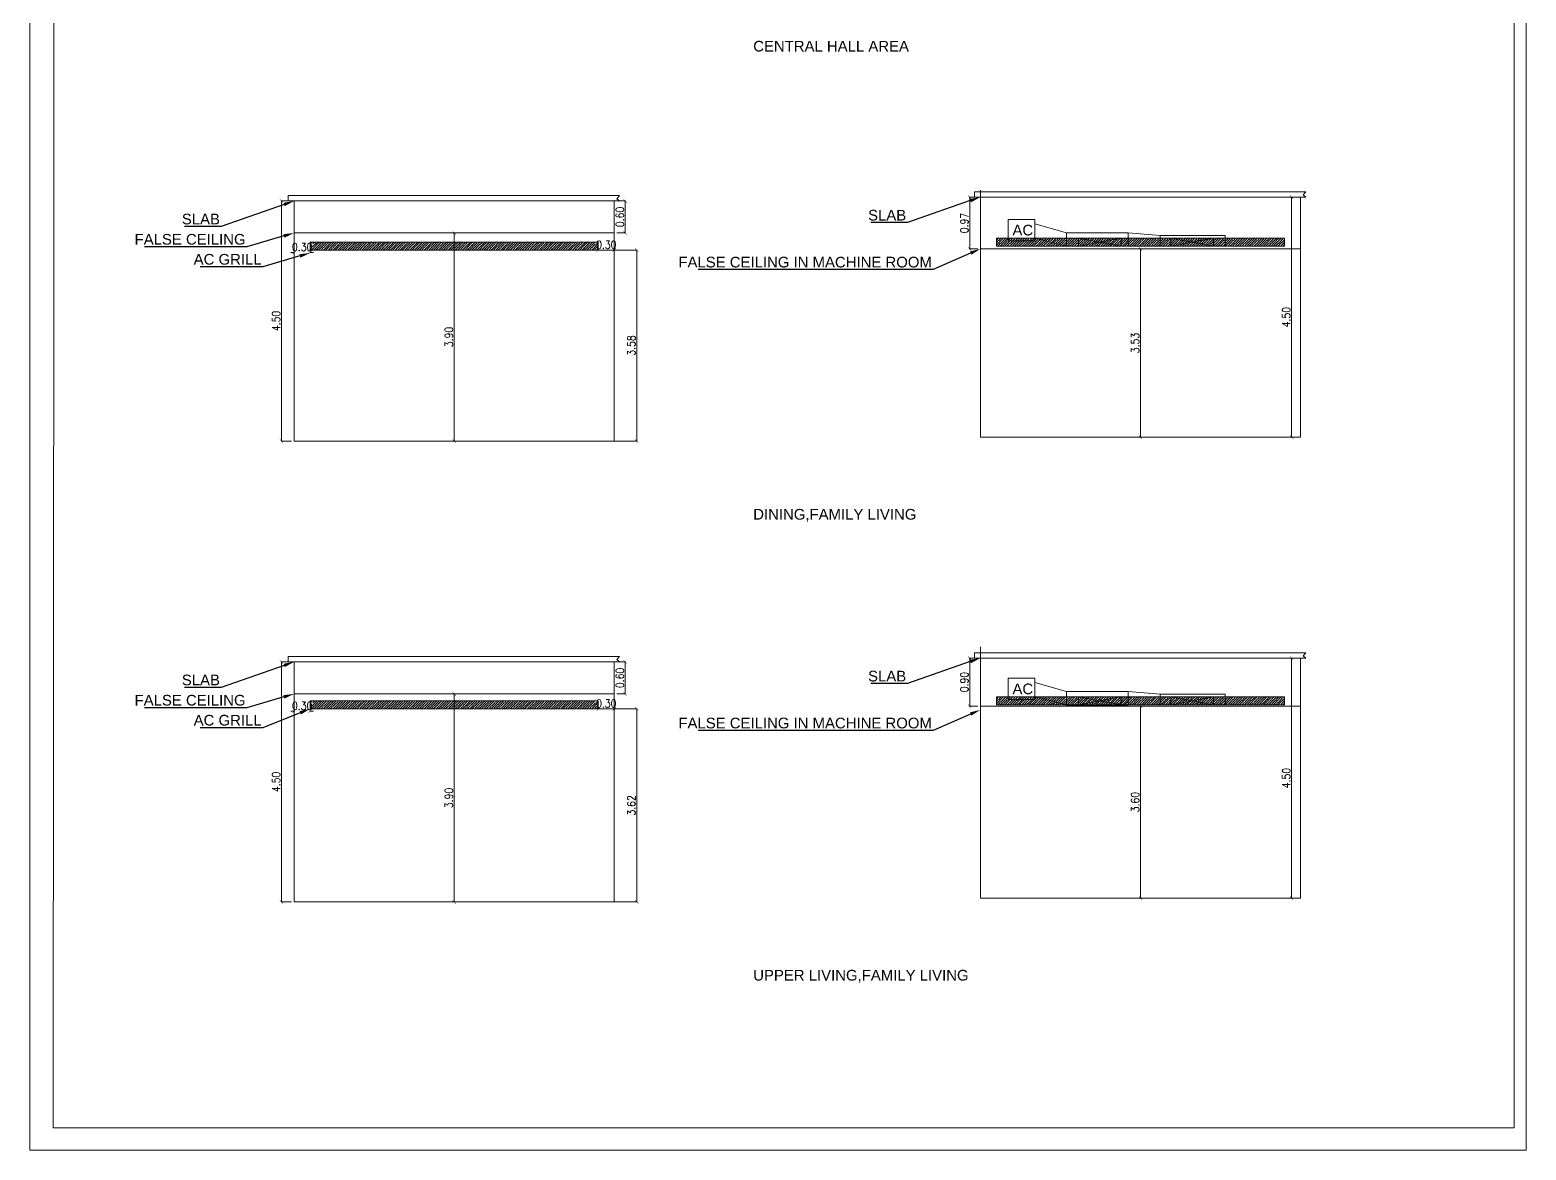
# Model space of a CAD drawing. Header units: centimetres. Extents: x -223085 to -5411, y 68813 to 74618.
# Drawn here: x -213907 to -211102, y 69040 to 71140 of the extents above; entities that cross this region are included whole.
import ezdxf
from ezdxf import colors
from ezdxf.entities.mleader import LeaderData, LeaderLine
from ezdxf.math import Vec2, Vec3

# ---------------------------------------------------------------- set-up
doc = ezdxf.new("R2010")
doc.units = ezdxf.units.CM
doc.header["$PDMODE"] = 34
doc.layers.add('A TEXT FRAME', color=253, linetype='Continuous')
doc.layers.add('TXT BM NME', color=102, linetype='Continuous', lineweight=13)
doc.styles.add('0672-x-Core Bldg A&B-Lvl-Typ$0$ROMANS', font='romans.shx', dxfattribs={"width": 0.85})
doc.styles.get("Standard").update_dxf_attribs({"font": 'arial.ttf'})
doc.dimstyles.new('A-AHAMED', dxfattribs={"dimscale": 50, "dimtxt": 0.3, "dimasz": 0.12, "dimexe": 0.015, "dimexo": 0.1, "dimgap": 0.05, "dimtad": 3, "dimlfac": 0.01, "dimrnd": 0.005, "dimzin": 1, "dimdsep": 46, "dimtxsty": '0672-x-Core Bldg A&B-Lvl-Typ$0$ROMANS', "dimblk": 'ARCHTICK', "dimcen": 0.5, "dimclrd": 8, "dimclre": 8, "dimclrt": 3, "dimadec": 0, "dimazin": 0, "dimtfac": 0.72, "dimtix": 1, "dimtofl": 0, "dimtmove": 1, "dimatfit": 3, "dimldrblk": 'DOTBLANK', "dimfxl": 1, "dimfxlon": 1, "dimtolj": 1, "dimtzin": 15, "dimlwd": 5, "dimlwe": 5, "dimarcsym": 0})

# ---------------------------------------------------------------- blocks, each defined once
blk = doc.blocks.new('_ArchTick')
at = {"color": 0, "linetype": 'ByBlock', "const_width": 0.15}
blk.add_lwpolyline([(-0.5, -0.5), (0.5, 0.5)], dxfattribs=at)
blk = doc.blocks.new('*D85')
at = {"layer": 'Defpoints', "color": 0, "linetype": 'ByBlock', "transparency": 16777216}
for p in [(-213435.2, 70819.6), (-213411.3, 70819.6), (-213411.3, 70369.6)]:
    blk.add_point(p, dxfattribs=at)
at = {"layer": 'TXT BM NME', "color": 8, "linetype": 'ByBlock', "lineweight": 5, "transparency": 16777216}
for p, q in [((-213416.3, 70819.6), (-213435.9, 70819.6)), ((-213435.2, 70369.6), (-213435.2, 70819.6)), ((-213416.3, 70369.6), (-213435.9, 70369.6))]:
    blk.add_line(p, q, dxfattribs=at)
at = {"layer": 'TXT BM NME', "color": 8, "linetype": 'ByBlock', "lineweight": 5, "transparency": 16777216, "xscale": 6, "yscale": 6, "zscale": 6}
for p, rotation in [((-213435.2, 70819.6), 90), ((-213435.2, 70369.6), 270)]:
    blk.add_blockref('_ArchTick', p, dxfattribs=dict(at, rotation=rotation))
at = {"layer": 'TXT BM NME', "color": 3, "linetype": 'ByBlock', "transparency": 16777216, "insert": (-213445.2, 70594.6), "char_height": 15, "attachment_point": 5, "rotation": 90, "style": '0672-x-Core Bldg A&B-Lvl-Typ$0$ROMANS'}
blk.add_mtext('\\A1;4.50', dxfattribs=at)
blk = doc.blocks.new('_DotBlank')
at = {"color": 0, "linetype": 'ByBlock', "lineweight": -2}
blk.add_line((-0.5, 0), (-1, 0), dxfattribs=at)
blk.add_circle((0, 0), 0.5, dxfattribs=at)
blk = doc.blocks.new('*D86')
at = {"layer": 'Defpoints', "color": 0, "linetype": 'ByBlock', "transparency": 16777216}
for p in [(-213111.3, 70759.6), (-213111.3, 70369.6), (-213111.3, 70369.6)]:
    blk.add_point(p, dxfattribs=at)
at = {"layer": 'TXT BM NME', "color": 8, "linetype": 'ByBlock', "lineweight": 5, "transparency": 16777216}
for p, q in [((-213111.3, 70759.6), (-213112.1, 70759.6)), ((-213111.3, 70759.6), (-213111.3, 70369.6)), ((-213111.3, 70369.6), (-213112.1, 70369.6))]:
    blk.add_line(p, q, dxfattribs=at)
at = {"layer": 'TXT BM NME', "color": 8, "linetype": 'ByBlock', "lineweight": 5, "transparency": 16777216, "xscale": 6, "yscale": 6, "zscale": 6}
for p, rotation in [((-213111.3, 70759.6), 90), ((-213111.3, 70369.6), 270)]:
    blk.add_blockref('_ArchTick', p, dxfattribs=dict(at, rotation=rotation))
at = {"layer": 'TXT BM NME', "color": 3, "linetype": 'ByBlock', "transparency": 16777216, "insert": (-213121.3, 70564.6), "char_height": 15, "attachment_point": 5, "rotation": 90, "style": '0672-x-Core Bldg A&B-Lvl-Typ$0$ROMANS'}
blk.add_mtext('\\A1;3.90', dxfattribs=at)
blk = doc.blocks.new('*D87')
at = {"layer": 'Defpoints', "color": 0, "linetype": 'ByBlock', "transparency": 16777216}
for p in [(-212841.3, 70735.1), (-212811.3, 70735.1), (-212811.3, 70727.6)]:
    blk.add_point(p, dxfattribs=at)
at = {"layer": 'TXT BM NME', "color": 8, "linetype": 'ByBlock', "lineweight": 5, "transparency": 16777216}
for p, q in [((-212841.3, 70727.6), (-212847.3, 70727.6)), ((-212841.3, 70730.1), (-212841.3, 70726.9)), ((-212811.3, 70730.1), (-212811.3, 70726.9)), ((-212811.3, 70727.6), (-212805.3, 70727.6))]:
    blk.add_line(p, q, dxfattribs=at)
at = {"layer": 'TXT BM NME', "color": 8, "linetype": 'ByBlock', "lineweight": 5, "transparency": 16777216, "xscale": 6, "yscale": 6, "zscale": 6}
blk.add_blockref('_ArchTick', (-212841.3, 70727.6), dxfattribs=at)
at = {"layer": 'TXT BM NME', "color": 8, "linetype": 'ByBlock', "lineweight": 5, "transparency": 16777216, "xscale": 6, "yscale": 6, "zscale": 6, "rotation": 180}
blk.add_blockref('_ArchTick', (-212811.3, 70727.6), dxfattribs=at)
at = {"layer": 'TXT BM NME', "color": 3, "linetype": 'ByBlock', "transparency": 16777216, "insert": (-212826.3, 70737.6), "char_height": 15, "attachment_point": 5, "style": '0672-x-Core Bldg A&B-Lvl-Typ$0$ROMANS'}
blk.add_mtext('\\A1;0.30', dxfattribs=at)
blk = doc.blocks.new('*D88')
at = {"layer": 'Defpoints', "color": 0, "linetype": 'ByBlock', "transparency": 16777216}
for p in [(-213411.3, 70727.6), (-213381.3, 70727.6), (-213411.3, 70723.3)]:
    blk.add_point(p, dxfattribs=at)
at = {"layer": 'TXT BM NME', "color": 8, "linetype": 'ByBlock', "lineweight": 5, "transparency": 16777216}
for p, q in [((-213411.3, 70723.3), (-213417.3, 70723.3)), ((-213411.3, 70723.3), (-213411.3, 70722.6)), ((-213381.3, 70723.3), (-213381.3, 70722.6)), ((-213381.3, 70723.3), (-213375.3, 70723.3))]:
    blk.add_line(p, q, dxfattribs=at)
at = {"layer": 'TXT BM NME', "color": 8, "linetype": 'ByBlock', "lineweight": 5, "transparency": 16777216, "xscale": 6, "yscale": 6, "zscale": 6}
blk.add_blockref('_ArchTick', (-213411.3, 70723.3), dxfattribs=at)
at = {"layer": 'TXT BM NME', "color": 8, "linetype": 'ByBlock', "lineweight": 5, "transparency": 16777216, "xscale": 6, "yscale": 6, "zscale": 6, "rotation": 180}
blk.add_blockref('_ArchTick', (-213381.3, 70723.3), dxfattribs=at)
at = {"layer": 'TXT BM NME', "color": 3, "linetype": 'ByBlock', "transparency": 16777216, "insert": (-213396.3, 70733.3), "char_height": 15, "attachment_point": 5, "style": '0672-x-Core Bldg A&B-Lvl-Typ$0$ROMANS'}
blk.add_mtext('\\A1;0.30', dxfattribs=at)
blk = doc.blocks.new('*D89')
at = {"layer": 'Defpoints', "color": 0, "linetype": 'ByBlock', "transparency": 16777216}
for p in [(-212811.3, 70819.6), (-212790.8, 70819.6), (-212811.3, 70759.6)]:
    blk.add_point(p, dxfattribs=at)
at = {"layer": 'TXT BM NME', "color": 8, "linetype": 'ByBlock', "lineweight": 5, "transparency": 16777216}
for p, q in [((-212806.3, 70819.6), (-212790.1, 70819.6)), ((-212790.8, 70759.6), (-212790.8, 70819.6)), ((-212806.3, 70759.6), (-212790.1, 70759.6))]:
    blk.add_line(p, q, dxfattribs=at)
at = {"layer": 'TXT BM NME', "color": 8, "linetype": 'ByBlock', "lineweight": 5, "transparency": 16777216, "xscale": 6, "yscale": 6, "zscale": 6}
for p, rotation in [((-212790.8, 70819.6), 90), ((-212790.8, 70759.6), 270)]:
    blk.add_blockref('_ArchTick', p, dxfattribs=dict(at, rotation=rotation))
at = {"layer": 'TXT BM NME', "color": 3, "linetype": 'ByBlock', "transparency": 16777216, "insert": (-212800.8, 70789.6), "char_height": 15, "attachment_point": 5, "rotation": 90, "style": '0672-x-Core Bldg A&B-Lvl-Typ$0$ROMANS'}
blk.add_mtext('\\A1;0.60', dxfattribs=at)
blk = doc.blocks.new('*D90')
at = {"layer": 'Defpoints', "color": 0, "linetype": 'ByBlock', "transparency": 16777216}
for p in [(-211541.6, 70826.8), (-211525, 70826.8), (-211525, 70376.8)]:
    blk.add_point(p, dxfattribs=at)
at = {"layer": 'TXT BM NME', "color": 8, "linetype": 'ByBlock', "lineweight": 5, "transparency": 16777216}
for p, q in [((-211530, 70826.8), (-211542.3, 70826.8)), ((-211541.6, 70376.8), (-211541.6, 70826.8)), ((-211530, 70376.8), (-211542.3, 70376.8))]:
    blk.add_line(p, q, dxfattribs=at)
at = {"layer": 'TXT BM NME', "color": 8, "linetype": 'ByBlock', "lineweight": 5, "transparency": 16777216, "xscale": 6, "yscale": 6, "zscale": 6}
for p, rotation in [((-211541.6, 70826.8), 90), ((-211541.6, 70376.8), 270)]:
    blk.add_blockref('_ArchTick', p, dxfattribs=dict(at, rotation=rotation))
at = {"layer": 'TXT BM NME', "color": 3, "linetype": 'ByBlock', "transparency": 16777216, "insert": (-211551.6, 70601.8), "char_height": 15, "attachment_point": 5, "rotation": 90, "style": '0672-x-Core Bldg A&B-Lvl-Typ$0$ROMANS'}
blk.add_mtext('\\A1;4.50', dxfattribs=at)
blk = doc.blocks.new('*D91')
at = {"layer": 'Defpoints', "color": 0, "linetype": 'ByBlock', "transparency": 16777216}
for p in [(-211825, 70729.8), (-211825, 70376.8), (-211825, 70376.8)]:
    blk.add_point(p, dxfattribs=at)
at = {"layer": 'TXT BM NME', "color": 8, "linetype": 'ByBlock', "lineweight": 5, "transparency": 16777216}
for p, q in [((-211825, 70729.8), (-211825.8, 70729.8)), ((-211825, 70729.8), (-211825, 70376.8)), ((-211825, 70376.8), (-211825.8, 70376.8))]:
    blk.add_line(p, q, dxfattribs=at)
at = {"layer": 'TXT BM NME', "color": 8, "linetype": 'ByBlock', "lineweight": 5, "transparency": 16777216, "xscale": 6, "yscale": 6, "zscale": 6}
for p, rotation in [((-211825, 70729.8), 90), ((-211825, 70376.8), 270)]:
    blk.add_blockref('_ArchTick', p, dxfattribs=dict(at, rotation=rotation))
at = {"layer": 'TXT BM NME', "color": 3, "linetype": 'ByBlock', "transparency": 16777216, "insert": (-211835, 70553.3), "char_height": 15, "attachment_point": 5, "rotation": 90, "style": '0672-x-Core Bldg A&B-Lvl-Typ$0$ROMANS'}
blk.add_mtext('\\A1;3.53', dxfattribs=at)
blk = doc.blocks.new('*D92')
at = {"layer": 'Defpoints', "color": 0, "linetype": 'ByBlock', "transparency": 16777216}
for p in [(-212145.1, 70826.8), (-212125, 70826.8), (-212125, 70729.8)]:
    blk.add_point(p, dxfattribs=at)
at = {"layer": 'TXT BM NME', "color": 8, "linetype": 'ByBlock', "lineweight": 5, "transparency": 16777216}
for p, q in [((-212130, 70826.8), (-212145.8, 70826.8)), ((-212145.1, 70729.8), (-212145.1, 70826.8)), ((-212130, 70729.8), (-212145.8, 70729.8))]:
    blk.add_line(p, q, dxfattribs=at)
at = {"layer": 'TXT BM NME', "color": 8, "linetype": 'ByBlock', "lineweight": 5, "transparency": 16777216, "xscale": 6, "yscale": 6, "zscale": 6}
for p, rotation in [((-212145.1, 70826.8), 90), ((-212145.1, 70729.8), 270)]:
    blk.add_blockref('_ArchTick', p, dxfattribs=dict(at, rotation=rotation))
at = {"layer": 'TXT BM NME', "color": 3, "linetype": 'ByBlock', "transparency": 16777216, "insert": (-212155.1, 70778.3), "char_height": 15, "attachment_point": 5, "rotation": 90, "style": '0672-x-Core Bldg A&B-Lvl-Typ$0$ROMANS'}
blk.add_mtext('\\A1;0.97', dxfattribs=at)
blk = doc.blocks.new('*D93')
at = {"layer": 'Defpoints', "color": 0, "linetype": 'ByBlock', "transparency": 16777216}
for p in [(-212896.6, 70727.6), (-212896.6, 70369.6), (-212769.3, 70369.6)]:
    blk.add_point(p, dxfattribs=at)
at = {"layer": 'TXT BM NME', "color": 8, "linetype": 'ByBlock', "lineweight": 5, "transparency": 16777216}
for p, q in [((-212891.6, 70727.6), (-212768.6, 70727.6)), ((-212769.3, 70727.6), (-212769.3, 70369.6)), ((-212891.6, 70369.6), (-212768.6, 70369.6))]:
    blk.add_line(p, q, dxfattribs=at)
at = {"layer": 'TXT BM NME', "color": 8, "linetype": 'ByBlock', "lineweight": 5, "transparency": 16777216, "xscale": 6, "yscale": 6, "zscale": 6}
for p, rotation in [((-212769.3, 70727.6), 90), ((-212769.3, 70369.6), 270)]:
    blk.add_blockref('_ArchTick', p, dxfattribs=dict(at, rotation=rotation))
at = {"layer": 'TXT BM NME', "color": 3, "linetype": 'ByBlock', "transparency": 16777216, "insert": (-212779.3, 70548.6), "char_height": 15, "attachment_point": 5, "rotation": 90, "style": '0672-x-Core Bldg A&B-Lvl-Typ$0$ROMANS'}
blk.add_mtext('\\A1;3.58', dxfattribs=at)
blk = doc.blocks.new('*D94')
at = {"layer": 'Defpoints', "color": 0, "linetype": 'ByBlock', "transparency": 16777216}
for p in [(-213435.2, 69955.5), (-213411.3, 69955.5), (-213411.3, 69505.5)]:
    blk.add_point(p, dxfattribs=at)
at = {"layer": 'TXT BM NME', "color": 8, "linetype": 'ByBlock', "lineweight": 5, "transparency": 16777216}
for p, q in [((-213416.3, 69955.5), (-213435.9, 69955.5)), ((-213435.2, 69505.5), (-213435.2, 69955.5)), ((-213416.3, 69505.5), (-213435.9, 69505.5))]:
    blk.add_line(p, q, dxfattribs=at)
at = {"layer": 'TXT BM NME', "color": 8, "linetype": 'ByBlock', "lineweight": 5, "transparency": 16777216, "xscale": 6, "yscale": 6, "zscale": 6}
for p, rotation in [((-213435.2, 69955.5), 90), ((-213435.2, 69505.5), 270)]:
    blk.add_blockref('_ArchTick', p, dxfattribs=dict(at, rotation=rotation))
at = {"layer": 'TXT BM NME', "color": 3, "linetype": 'ByBlock', "transparency": 16777216, "insert": (-213445.2, 69730.5), "char_height": 15, "attachment_point": 5, "rotation": 90, "style": '0672-x-Core Bldg A&B-Lvl-Typ$0$ROMANS'}
blk.add_mtext('\\A1;4.50', dxfattribs=at)
blk = doc.blocks.new('*D95')
at = {"layer": 'Defpoints', "color": 0, "linetype": 'ByBlock', "transparency": 16777216}
for p in [(-213111.3, 69895.5), (-213111.3, 69505.5), (-213111.3, 69505.5)]:
    blk.add_point(p, dxfattribs=at)
at = {"layer": 'TXT BM NME', "color": 8, "linetype": 'ByBlock', "lineweight": 5, "transparency": 16777216}
for p, q in [((-213111.3, 69895.5), (-213112.1, 69895.5)), ((-213111.3, 69895.5), (-213111.3, 69505.5)), ((-213111.3, 69505.5), (-213112.1, 69505.5))]:
    blk.add_line(p, q, dxfattribs=at)
at = {"layer": 'TXT BM NME', "color": 8, "linetype": 'ByBlock', "lineweight": 5, "transparency": 16777216, "xscale": 6, "yscale": 6, "zscale": 6}
for p, rotation in [((-213111.3, 69895.5), 90), ((-213111.3, 69505.5), 270)]:
    blk.add_blockref('_ArchTick', p, dxfattribs=dict(at, rotation=rotation))
at = {"layer": 'TXT BM NME', "color": 3, "linetype": 'ByBlock', "transparency": 16777216, "insert": (-213121.3, 69700.5), "char_height": 15, "attachment_point": 5, "rotation": 90, "style": '0672-x-Core Bldg A&B-Lvl-Typ$0$ROMANS'}
blk.add_mtext('\\A1;3.90', dxfattribs=at)
blk = doc.blocks.new('*D96')
at = {"layer": 'Defpoints', "color": 0, "linetype": 'ByBlock', "transparency": 16777216}
for p in [(-212841.3, 69875), (-212811.3, 69875), (-212811.3, 69867.5)]:
    blk.add_point(p, dxfattribs=at)
at = {"layer": 'TXT BM NME', "color": 8, "linetype": 'ByBlock', "lineweight": 5, "transparency": 16777216}
for p, q in [((-212841.3, 69867.5), (-212847.3, 69867.5)), ((-212841.3, 69870), (-212841.3, 69866.8)), ((-212811.3, 69870), (-212811.3, 69866.8)), ((-212811.3, 69867.5), (-212805.3, 69867.5))]:
    blk.add_line(p, q, dxfattribs=at)
at = {"layer": 'TXT BM NME', "color": 8, "linetype": 'ByBlock', "lineweight": 5, "transparency": 16777216, "xscale": 6, "yscale": 6, "zscale": 6}
blk.add_blockref('_ArchTick', (-212841.3, 69867.5), dxfattribs=at)
at = {"layer": 'TXT BM NME', "color": 8, "linetype": 'ByBlock', "lineweight": 5, "transparency": 16777216, "xscale": 6, "yscale": 6, "zscale": 6, "rotation": 180}
blk.add_blockref('_ArchTick', (-212811.3, 69867.5), dxfattribs=at)
at = {"layer": 'TXT BM NME', "color": 3, "linetype": 'ByBlock', "transparency": 16777216, "insert": (-212826.3, 69877.5), "char_height": 15, "attachment_point": 5, "style": '0672-x-Core Bldg A&B-Lvl-Typ$0$ROMANS'}
blk.add_mtext('\\A1;0.30', dxfattribs=at)
blk = doc.blocks.new('*D97')
at = {"layer": 'Defpoints', "color": 0, "linetype": 'ByBlock', "transparency": 16777216}
for p in [(-213411.3, 69867.5), (-213411.3, 69863.2), (-213381.3, 69867.5)]:
    blk.add_point(p, dxfattribs=at)
at = {"layer": 'TXT BM NME', "color": 8, "linetype": 'ByBlock', "lineweight": 5, "transparency": 16777216}
for p, q in [((-213411.3, 69863.2), (-213417.3, 69863.2)), ((-213411.3, 69863.2), (-213411.3, 69862.5)), ((-213381.3, 69863.2), (-213381.3, 69862.5)), ((-213381.3, 69863.2), (-213375.3, 69863.2))]:
    blk.add_line(p, q, dxfattribs=at)
at = {"layer": 'TXT BM NME', "color": 8, "linetype": 'ByBlock', "lineweight": 5, "transparency": 16777216, "xscale": 6, "yscale": 6, "zscale": 6}
blk.add_blockref('_ArchTick', (-213411.3, 69863.2), dxfattribs=at)
at = {"layer": 'TXT BM NME', "color": 8, "linetype": 'ByBlock', "lineweight": 5, "transparency": 16777216, "xscale": 6, "yscale": 6, "zscale": 6, "rotation": 180}
blk.add_blockref('_ArchTick', (-213381.3, 69863.2), dxfattribs=at)
at = {"layer": 'TXT BM NME', "color": 3, "linetype": 'ByBlock', "transparency": 16777216, "insert": (-213396.3, 69873.2), "char_height": 15, "attachment_point": 5, "style": '0672-x-Core Bldg A&B-Lvl-Typ$0$ROMANS'}
blk.add_mtext('\\A1;0.30', dxfattribs=at)
blk = doc.blocks.new('*D98')
at = {"layer": 'Defpoints', "color": 0, "linetype": 'ByBlock', "transparency": 16777216}
for p in [(-212811.3, 69955.5), (-212790.8, 69955.5), (-212811.3, 69895.5)]:
    blk.add_point(p, dxfattribs=at)
at = {"layer": 'TXT BM NME', "color": 8, "linetype": 'ByBlock', "lineweight": 5, "transparency": 16777216}
for p, q in [((-212806.3, 69955.5), (-212790.1, 69955.5)), ((-212790.8, 69895.5), (-212790.8, 69955.5)), ((-212806.3, 69895.5), (-212790.1, 69895.5))]:
    blk.add_line(p, q, dxfattribs=at)
at = {"layer": 'TXT BM NME', "color": 8, "linetype": 'ByBlock', "lineweight": 5, "transparency": 16777216, "xscale": 6, "yscale": 6, "zscale": 6}
for p, rotation in [((-212790.8, 69955.5), 90), ((-212790.8, 69895.5), 270)]:
    blk.add_blockref('_ArchTick', p, dxfattribs=dict(at, rotation=rotation))
at = {"layer": 'TXT BM NME', "color": 3, "linetype": 'ByBlock', "transparency": 16777216, "insert": (-212800.8, 69925.5), "char_height": 15, "attachment_point": 5, "rotation": 90, "style": '0672-x-Core Bldg A&B-Lvl-Typ$0$ROMANS'}
blk.add_mtext('\\A1;0.60', dxfattribs=at)
blk = doc.blocks.new('*D99')
at = {"layer": 'Defpoints', "color": 0, "linetype": 'ByBlock', "transparency": 16777216}
for p in [(-211541.6, 69962.7), (-211525, 69962.7), (-211525, 69512.7)]:
    blk.add_point(p, dxfattribs=at)
at = {"layer": 'TXT BM NME', "color": 8, "linetype": 'ByBlock', "lineweight": 5, "transparency": 16777216}
for p, q in [((-211530, 69962.7), (-211542.3, 69962.7)), ((-211541.6, 69512.7), (-211541.6, 69962.7)), ((-211530, 69512.7), (-211542.3, 69512.7))]:
    blk.add_line(p, q, dxfattribs=at)
at = {"layer": 'TXT BM NME', "color": 8, "linetype": 'ByBlock', "lineweight": 5, "transparency": 16777216, "xscale": 6, "yscale": 6, "zscale": 6}
for p, rotation in [((-211541.6, 69962.7), 90), ((-211541.6, 69512.7), 270)]:
    blk.add_blockref('_ArchTick', p, dxfattribs=dict(at, rotation=rotation))
at = {"layer": 'TXT BM NME', "color": 3, "linetype": 'ByBlock', "transparency": 16777216, "insert": (-211551.6, 69737.7), "char_height": 15, "attachment_point": 5, "rotation": 90, "style": '0672-x-Core Bldg A&B-Lvl-Typ$0$ROMANS'}
blk.add_mtext('\\A1;4.50', dxfattribs=at)
blk = doc.blocks.new('*D100')
at = {"layer": 'Defpoints', "color": 0, "linetype": 'ByBlock', "transparency": 16777216}
for p in [(-211825, 69872.7), (-211825, 69512.7), (-211825, 69512.7)]:
    blk.add_point(p, dxfattribs=at)
at = {"layer": 'TXT BM NME', "color": 8, "linetype": 'ByBlock', "lineweight": 5, "transparency": 16777216}
for p, q in [((-211825, 69872.7), (-211825.8, 69872.7)), ((-211825, 69872.7), (-211825, 69512.7)), ((-211825, 69512.7), (-211825.8, 69512.7))]:
    blk.add_line(p, q, dxfattribs=at)
at = {"layer": 'TXT BM NME', "color": 8, "linetype": 'ByBlock', "lineweight": 5, "transparency": 16777216, "xscale": 6, "yscale": 6, "zscale": 6}
for p, rotation in [((-211825, 69872.7), 90), ((-211825, 69512.7), 270)]:
    blk.add_blockref('_ArchTick', p, dxfattribs=dict(at, rotation=rotation))
at = {"layer": 'TXT BM NME', "color": 3, "linetype": 'ByBlock', "transparency": 16777216, "insert": (-211835, 69692.7), "char_height": 15, "attachment_point": 5, "rotation": 90, "style": '0672-x-Core Bldg A&B-Lvl-Typ$0$ROMANS'}
blk.add_mtext('\\A1;3.60', dxfattribs=at)
blk = doc.blocks.new('*D101')
at = {"layer": 'Defpoints', "color": 0, "linetype": 'ByBlock', "transparency": 16777216}
for p in [(-212145.1, 69962.7), (-212125, 69962.7), (-212125, 69872.7)]:
    blk.add_point(p, dxfattribs=at)
at = {"layer": 'TXT BM NME', "color": 8, "linetype": 'ByBlock', "lineweight": 5, "transparency": 16777216}
for p, q in [((-212130, 69962.7), (-212145.8, 69962.7)), ((-212145.1, 69872.7), (-212145.1, 69962.7)), ((-212130, 69872.7), (-212145.8, 69872.7))]:
    blk.add_line(p, q, dxfattribs=at)
at = {"layer": 'TXT BM NME', "color": 8, "linetype": 'ByBlock', "lineweight": 5, "transparency": 16777216, "xscale": 6, "yscale": 6, "zscale": 6}
for p, rotation in [((-212145.1, 69962.7), 90), ((-212145.1, 69872.7), 270)]:
    blk.add_blockref('_ArchTick', p, dxfattribs=dict(at, rotation=rotation))
at = {"layer": 'TXT BM NME', "color": 3, "linetype": 'ByBlock', "transparency": 16777216, "insert": (-212155.1, 69917.7), "char_height": 15, "attachment_point": 5, "rotation": 90, "style": '0672-x-Core Bldg A&B-Lvl-Typ$0$ROMANS'}
blk.add_mtext('\\A1;0.90', dxfattribs=at)
blk = doc.blocks.new('*D102')
at = {"layer": 'Defpoints', "color": 0, "linetype": 'ByBlock', "transparency": 16777216}
for p in [(-212896.6, 69867.5), (-212896.6, 69505.5), (-212769.3, 69505.5)]:
    blk.add_point(p, dxfattribs=at)
at = {"layer": 'TXT BM NME', "color": 8, "linetype": 'ByBlock', "lineweight": 5, "transparency": 16777216}
for p, q in [((-212891.6, 69867.5), (-212768.6, 69867.5)), ((-212769.3, 69867.5), (-212769.3, 69505.5)), ((-212891.6, 69505.5), (-212768.6, 69505.5))]:
    blk.add_line(p, q, dxfattribs=at)
at = {"layer": 'TXT BM NME', "color": 8, "linetype": 'ByBlock', "lineweight": 5, "transparency": 16777216, "xscale": 6, "yscale": 6, "zscale": 6}
for p, rotation in [((-212769.3, 69867.5), 90), ((-212769.3, 69505.5), 270)]:
    blk.add_blockref('_ArchTick', p, dxfattribs=dict(at, rotation=rotation))
at = {"layer": 'TXT BM NME', "color": 3, "linetype": 'ByBlock', "transparency": 16777216, "insert": (-212779.3, 69686.5), "char_height": 15, "attachment_point": 5, "rotation": 90, "style": '0672-x-Core Bldg A&B-Lvl-Typ$0$ROMANS'}
blk.add_mtext('\\A1;3.62', dxfattribs=at)

msp = doc.modelspace()

# ---------------------------------------------------------------- hatches: boundary and pattern name
at = {"layer": 'TXT BM NME', "linetype": 'ByBlock'}
h = msp.add_hatch(dxfattribs=at)
h.set_pattern_fill('ANSI35', color=2)
h.set_pattern_definition([(45, (11424.138, -2537.5375), (-4.49012806, 4.49012806), []), (45, (11428.6284, -2537.5375), (-4.49012806, 4.49012806), [7.9375, -1.5875, 0, -1.5875])])
h.paths.add_polyline_path([(-212841.325, 70727.603), (-212841.325, 70742.603), (-213381.325, 70742.603), (-213381.325, 70727.603)])
h = msp.add_hatch(dxfattribs=at)
h.set_pattern_fill('ANSI35', color=8)
h.set_pattern_definition([(45, (12710.426, -2530.331), (-4.49012806, 4.49012806), []), (45, (12714.916, -2530.331), (-4.49012806, 4.49012806), [7.9375, -1.5875, 0, -1.5875])])
h.paths.add_polyline_path([(-211555.037, 70734.809), (-211555.037, 70749.809), (-212095.037, 70749.809), (-212095.037, 70734.809)])
h = msp.add_hatch(dxfattribs=at)
h.set_pattern_fill('ANSI35', color=8)
h.set_pattern_definition([(45, (12710.426, -3390.3925), (-4.49012806, 4.49012806), []), (45, (12714.916, -3390.3925), (-4.49012806, 4.49012806), [7.9375, -1.5875, 0, -1.5875])])
h.paths.add_polyline_path([(-211555.037, 69874.748), (-211555.037, 69889.748), (-212095.037, 69889.748), (-212095.037, 69874.748)])
h = msp.add_hatch(dxfattribs=at)
h.set_pattern_fill('ANSI35', color=2)
h.set_pattern_definition([(45, (11424.138, -3397.599), (-4.49012806, 4.49012806), []), (45, (11428.6284, -3397.599), (-4.49012806, 4.49012806), [7.9375, -1.5875, 0, -1.5875])])
h.paths.add_polyline_path([(-212841.325, 69867.541), (-212841.325, 69882.541), (-213381.325, 69882.541), (-213381.325, 69867.541)])

# ---------------------------------------------------------------- linework, layer by layer
at = {"layer": 'TXT BM NME', "color": 0, "linetype": 'ByBlock'}
for p, q in [((-212801.597, 70819.603), (-212801.597, 70819.603)), ((-212801.597, 70819.603), (-212801.597, 70819.603)), ((-211829.147, 70826.809), (-211829.147, 70826.809)), ((-211829.147, 70826.809), (-211829.147, 70826.809)), ((-212801.597, 69955.541), (-212801.597, 69955.541)), ((-212801.597, 69955.541), (-212801.597, 69955.541)), ((-211829.147, 69962.748), (-211829.147, 69962.748)), ((-211829.147, 69962.748), (-211829.147, 69962.748))]:
    msp.add_line(p, q, dxfattribs=at)
for points in [[(-213906.608, 73374.989), (-211102.2, 73374.989), (-211102.2, 69040.344), (-213906.608, 69040.344)], [(-213859.619, 73341.768), (-211124.65, 73341.768), (-211124.65, 69082.224), (-213863.101, 69082.224)]]:
    msp.add_lwpolyline(points, close=True, dxfattribs=at)
for points in [[(-212125.037, 70839.809), (-212125.037, 70729.809), (-211525.037, 70729.809)], [(-212801.597, 70829.603), (-213422.547, 70829.603), (-213422.547, 70819.603), (-213411.325, 70819.603)], [(-213411.325, 70819.603), (-212811.325, 70819.603), (-212811.325, 70369.603), (-213411.325, 70369.603), (-213411.325, 70819.603)], [(-213411.325, 70819.603), (-213411.325, 70759.603), (-212811.325, 70759.603)], [(-212811.325, 70819.603), (-212801.597, 70819.603), (-212801.597, 70819.603)], [(-212801.597, 70819.603), (-212806.342, 70823.87), (-212801.597, 70829.603)], [(-212801.597, 70819.603), (-212801.597, 70819.603), (-212801.597, 70819.603)], [(-211515.31, 70836.809), (-212136.26, 70836.809), (-212136.26, 70826.809), (-212125.037, 70826.809)], [(-212125.037, 70826.809), (-211525.037, 70826.809), (-211525.037, 70376.809), (-212125.037, 70376.809), (-212125.037, 70826.809)], [(-211829.147, 70826.809), (-211829.147, 70826.809), (-211829.147, 70826.809)], [(-211525.037, 70826.809), (-211515.31, 70826.809), (-211515.31, 70826.809)], [(-211515.31, 70826.809), (-211520.055, 70831.077), (-211515.31, 70836.809)], [(-211515.31, 69972.748), (-212136.26, 69972.748), (-212136.26, 69962.748), (-212125.037, 69962.748)], [(-212125.037, 69983.748), (-212125.037, 69872.748), (-211525.037, 69872.748)], [(-211515.31, 69962.748), (-211520.055, 69967.015), (-211515.31, 69972.748)], [(-212801.597, 69965.541), (-213422.547, 69965.541), (-213422.547, 69955.541), (-213411.325, 69955.541)], [(-213411.325, 69955.541), (-212811.325, 69955.541), (-212811.325, 69505.541), (-213411.325, 69505.541), (-213411.325, 69955.541)], [(-213411.325, 69955.541), (-213411.325, 69895.541), (-212811.325, 69895.541)], [(-212811.325, 69955.541), (-212801.597, 69955.541), (-212801.597, 69955.541)], [(-212801.597, 69955.541), (-212806.342, 69959.809), (-212801.597, 69965.541)], [(-212801.597, 69955.541), (-212801.597, 69955.541), (-212801.597, 69955.541)], [(-212125.037, 69962.748), (-211525.037, 69962.748), (-211525.037, 69512.748), (-212125.037, 69512.748), (-212125.037, 69962.748)], [(-211829.147, 69962.748), (-211829.147, 69962.748), (-211829.147, 69962.748)], [(-211525.037, 69962.748), (-211515.31, 69962.748), (-211515.31, 69962.748)]]:
    msp.add_lwpolyline(points, dxfattribs=at)
at = {"layer": 'TXT BM NME', "color": 1, "linetype": 'ByBlock'}
for points in [[(-212073.117, 70784.809), (-212023.117, 70784.809), (-212023.117, 70744.809), (-212073.117, 70744.809), (-212073.117, 70784.809)], [(-212073.117, 69924.748), (-212023.117, 69924.748), (-212023.117, 69884.748), (-212073.117, 69884.748), (-212073.117, 69924.748)]]:
    msp.add_lwpolyline(points, dxfattribs=at)
at = {"layer": 'TXT BM NME', "color": 3, "linetype": 'ByBlock'}
for points in [[(-212023.117, 70764.809), (-212023.117, 70776.809), (-211963.757, 70759.809)], [(-212023.117, 70764.809), (-212023.117, 70749.809), (-211963.757, 70734.809)], [(-211848.291, 70759.809), (-211963.757, 70759.809), (-211963.757, 70734.736), (-211848.291, 70734.736)], [(-211788.291, 70734.809), (-211848.291, 70734.809), (-211848.291, 70759.809), (-211788.291, 70754.809)], [(-211940.913, 70734.809), (-211860.913, 70734.809), (-211860.913, 70749.809), (-211940.913, 70749.809), (-211940.913, 70734.809), (-211860.913, 70749.809), (-211860.913, 70734.809), (-211940.913, 70749.809)], [(-211788.291, 70754.809), (-211788.291, 70734.809), (-211666.44, 70734.809), (-211666.44, 70754.809), (-211788.291, 70754.809)], [(-211768.291, 70734.809), (-211688.291, 70734.809), (-211688.291, 70749.809), (-211768.291, 70749.809), (-211768.291, 70734.809), (-211688.291, 70749.809), (-211688.291, 70734.809), (-211768.291, 70749.809)], [(-212023.117, 69904.748), (-212023.117, 69916.748), (-211963.757, 69899.748)], [(-212023.117, 69904.748), (-212023.117, 69889.748), (-211963.757, 69874.748)], [(-211848.291, 69899.748), (-211963.757, 69899.748), (-211963.757, 69874.674), (-211848.291, 69874.674)], [(-211940.913, 69874.748), (-211860.913, 69874.748), (-211860.913, 69889.748), (-211940.913, 69889.748), (-211940.913, 69874.748), (-211860.913, 69889.748), (-211860.913, 69874.748), (-211940.913, 69889.748)], [(-211788.291, 69874.748), (-211848.291, 69874.748), (-211848.291, 69899.748), (-211788.291, 69894.748)], [(-211788.291, 69894.748), (-211788.291, 69874.748), (-211666.44, 69874.748), (-211666.44, 69894.748), (-211788.291, 69894.748)], [(-211768.291, 69874.748), (-211688.291, 69874.748), (-211688.291, 69889.748), (-211768.291, 69889.748), (-211768.291, 69874.748), (-211688.291, 69889.748), (-211688.291, 69874.748), (-211768.291, 69889.748)]]:
    msp.add_lwpolyline(points, dxfattribs=at)
at = {"layer": 'TXT BM NME', "color": 2, "linetype": 'ByBlock'}
for points in [[(-213381.325, 70742.603), (-213381.325, 70727.603), (-212841.325, 70727.603), (-212841.325, 70742.603), (-213381.325, 70742.603)], [(-213381.325, 69882.541), (-213381.325, 69867.541), (-212841.325, 69867.541), (-212841.325, 69882.541), (-213381.325, 69882.541)]]:
    msp.add_lwpolyline(points, dxfattribs=at)
at = {"layer": 'TXT BM NME', "color": 8, "linetype": 'ByBlock'}
for points in [[(-212095.037, 70749.809), (-212095.037, 70734.809), (-211555.037, 70734.809), (-211555.037, 70749.809), (-212095.037, 70749.809)], [(-212095.037, 69889.748), (-212095.037, 69874.748), (-211555.037, 69874.748), (-211555.037, 69889.748), (-212095.037, 69889.748)]]:
    msp.add_lwpolyline(points, dxfattribs=at)

# ---------------------------------------------------------------- texts
at = {"layer": 'A TEXT FRAME', "color": 6, "linetype": 'ByBlock', "char_height": 20, "attachment_point": 1}
for s, insert in [('CENTRAL HALL AREA', (-212550.827, 71119.753)), ('DINING,FAMILY LIVING', (-212550.827, 70242.235)), ('UPPER LIVING,FAMILY LIVING', (-212550.827, 69378.173))]:
    msp.add_mtext(s, dxfattribs=dict(at, insert=insert))
at = {"layer": 'TXT BM NME', "color": 1, "linetype": 'ByBlock', "char_height": 20, "attachment_point": 1}
for insert in [(-212064.893, 70775.006), (-212064.893, 69914.945)]:
    msp.add_mtext_dynamic_manual_height_columns('AC', width=26.96598, gutter_width=12.5, heights=[0], dxfattribs=dict(at, insert=insert))

# ---------------------------------------------------------------- dimensions: what is measured, and where the dimension line sits
at = {"layer": 'TXT BM NME', "color": 0, "linetype": 'ByBlock'}
for base, p1, p2, picture, middle in [((-213435.178, 70819.603), (-213411.325, 70369.603), (-213411.325, 70819.603), '*D85', (-213445.178, 70594.603)), ((-212769.312, 70369.603), (-212896.555, 70727.603), (-212896.555, 70369.603), '*D93', (-212779.312, 70548.603)), ((-213435.178, 69955.541), (-213411.325, 69505.541), (-213411.325, 69955.541), '*D94', (-213445.178, 69730.541)), ((-212769.312, 69505.541), (-212896.555, 69867.541), (-212896.555, 69505.541), '*D102', (-212779.312, 69686.541))]:
    dim = msp.add_linear_dim(base=base, p1=p1, p2=p2, angle=90, dimstyle='A-AHAMED', override={"dimfxl": 100}, dxfattribs=at)
    dim.commit()
    dim.dimension.update_dxf_attribs({"geometry": picture, "text_midpoint": middle})
at = {"layer": 'TXT BM NME', "color": 2, "linetype": 'ByBlock'}
for base, p1, p2, picture, middle in [((-212790.845, 70819.603), (-212811.325, 70759.603), (-212811.325, 70819.603), '*D89', (-212800.845, 70789.603)), ((-211541.577, 70826.809), (-211525.037, 70376.809), (-211525.037, 70826.809), '*D90', (-211551.577, 70601.809)), ((-211825.037, 70376.809), (-211825.037, 70729.809), (-211825.037, 70376.809), '*D91', (-211835.037, 70553.309)), ((-212790.845, 69955.541), (-212811.325, 69895.541), (-212811.325, 69955.541), '*D98', (-212800.845, 69925.541)), ((-211541.577, 69962.748), (-211525.037, 69512.748), (-211525.037, 69962.748), '*D99', (-211551.577, 69737.748)), ((-211825.037, 69512.748), (-211825.037, 69872.748), (-211825.037, 69512.748), '*D100', (-211835.037, 69692.748))]:
    dim = msp.add_linear_dim(base=base, p1=p1, p2=p2, angle=90, dimstyle='A-AHAMED', override={"dimfxl": 100}, dxfattribs=at)
    dim.commit()
    dim.dimension.update_dxf_attribs({"geometry": picture, "text_midpoint": middle})
at = {"layer": 'TXT BM NME', "color": 3, "linetype": 'ByBlock'}
for base, p1, p2, picture, middle in [((-212145.081, 70826.809), (-212125.037, 70729.809), (-212125.037, 70826.809), '*D92', (-212155.081, 70778.309)), ((-212145.081, 69962.748), (-212125.037, 69872.748), (-212125.037, 69962.748), '*D101', (-212155.081, 69917.748))]:
    dim = msp.add_linear_dim(base=base, p1=p1, p2=p2, angle=90, dimstyle='A-AHAMED', override={"dimfxl": 100}, dxfattribs=at)
    dim.commit()
    dim.dimension.update_dxf_attribs({"geometry": picture, "text_midpoint": middle})
at = {"layer": 'TXT BM NME', "color": 0, "linetype": 'ByBlock'}
for base, p1, p2, picture, middle in [((-213111.325, 70369.603), (-213111.325, 70759.603), (-213111.325, 70369.603), '*D86', (-213111.325, 70564.603)), ((-213111.325, 69505.541), (-213111.325, 69895.541), (-213111.325, 69505.541), '*D95', (-213111.325, 69700.541))]:
    dim = msp.add_linear_dim(base=base, p1=p1, p2=p2, angle=90, dimstyle='A-AHAMED', override={"dimfxl": 100}, dxfattribs=at)
    dim.commit()
    dim.dimension.update_dxf_attribs({"geometry": picture, "text_midpoint": middle, "dimtype": 160})
at = {"layer": 'TXT BM NME', "color": 2, "linetype": 'ByBlock'}
for base, p1, p2, picture, middle in [((-213411.325, 70723.307), (-213381.325, 70727.603), (-213411.325, 70727.603), '*D88', (-213396.325, 70733.307)), ((-212811.325, 70727.603), (-212841.325, 70735.103), (-212811.325, 70735.103), '*D87', (-212826.325, 70737.603)), ((-212811.325, 69867.541), (-212841.325, 69875.041), (-212811.325, 69875.041), '*D96', (-212826.325, 69877.541)), ((-213411.325, 69863.245), (-213381.325, 69867.541), (-213411.325, 69867.541), '*D97', (-213396.325, 69873.245))]:
    dim = msp.add_linear_dim(base=base, p1=p1, p2=p2, dimstyle='A-AHAMED', override={"dimfxl": 100}, dxfattribs=at)
    dim.commit()
    dim.dimension.update_dxf_attribs({"geometry": picture, "text_midpoint": middle})

# ---------------------------------------------------------------- leaders
at = {"layer": 'TXT BM NME', "color": 3, "linetype": 'ByBlock'}
ml = msp.add_multileader_mtext('Standard', dxfattribs=at)
ml.set_content('SLAB', color=3)
ml.set_leader_properties()
ml.build(insert=Vec2(0, 0))
ml.multileader.update_dxf_attribs({"text_right_attachment_type": 6, "dogleg_length": 0.36, "arrow_head_size": 20})
ctx = ml.context
ctx.base_point, ctx.char_height, ctx.arrow_head_size, ctx.plane_origin = Vec3(-213621.11, 70785.562), 20, 20, Vec3(-213411.325, 70819.603)
ctx.right_attachment, ctx.text_align_type = 6, 2
notes = []
notes.append((ctx, [(0, (1, 1, 0), (-213548.047, 70771.732), (-1, 0), 0.36, [(0, [(-213411.325, 70819.603)], 0, [])])]))
ctx.mtext.insert, ctx.mtext.alignment, ctx.mtext.flow_direction = Vec3(-213550.407, 70795.732), 3, 5
ml = msp.add_multileader_mtext('Standard', dxfattribs=at)
ml.set_content('SLAB', color=3)
ml.set_leader_properties()
ml.build(insert=Vec2(0, 0))
ml.multileader.update_dxf_attribs({"text_right_attachment_type": 6, "dogleg_length": 0.36, "arrow_head_size": 20})
ctx = ml.context
ctx.base_point, ctx.char_height, ctx.arrow_head_size, ctx.plane_origin = Vec3(-212334.823, 70792.768), 20, 20, Vec3(-212125.037, 70826.809)
ctx.right_attachment, ctx.text_align_type = 6, 2
notes.append((ctx, [(0, (1, 1, 0), (-212261.759, 70778.939), (-1, 0), 0.36, [(0, [(-212125.037, 70826.809)], 0, [])])]))
ctx.mtext.insert, ctx.mtext.alignment, ctx.mtext.flow_direction = Vec3(-212264.119, 70802.939), 3, 5
ml = msp.add_multileader_mtext('Standard', dxfattribs=at)
ml.set_content('FALSE CEILING', color=3)
ml.set_leader_properties()
ml.build(insert=Vec2(0, 0))
ml.multileader.update_dxf_attribs({"text_right_attachment_type": 6, "dogleg_length": 0.36, "arrow_head_size": 20})
ctx = ml.context
ctx.base_point, ctx.char_height, ctx.arrow_head_size, ctx.plane_origin = Vec3(-213708.369, 70747.589), 20, 20, Vec3(-213407.863, 70757.442)
ctx.right_attachment, ctx.text_align_type = 6, 2
notes.append((ctx, [(0, (1, 1, 0), (-213499.984, 70733.76), (-1, 0), 0.36, [(0, [(-213411.325, 70759.603)], 0, [])])]))
ctx.mtext.insert, ctx.mtext.alignment, ctx.mtext.flow_direction = Vec3(-213502.344, 70757.76), 3, 5
ml = msp.add_multileader_mtext('Standard', dxfattribs=at)
ml.set_content('FALSE CEILING IN MACHINE ROOM', color=3)
ml.set_leader_properties()
ml.build(insert=Vec2(0, 0))
ml.multileader.update_dxf_attribs({"text_right_attachment_type": 6, "dogleg_length": 0.36, "arrow_head_size": 20})
ctx = ml.context
ctx.base_point, ctx.char_height, ctx.arrow_head_size, ctx.plane_origin = Vec3(-212688.698, 70704.796), 20, 20, Vec3(-212121.576, 70714.648)
ctx.right_attachment, ctx.text_align_type = 6, 2
notes.append((ctx, [(0, (1, 1, 0), (-212213.696, 70690.966), (-1, 0), 0.36, [(0, [(-212125.037, 70729.809)], 0, [])])]))
ctx.mtext.insert, ctx.mtext.alignment, ctx.mtext.flow_direction = Vec3(-212216.056, 70714.966), 3, 5
ml = msp.add_multileader_mtext('Standard', dxfattribs=at)
ml.set_content('AC GRILL', color=3)
ml.set_leader_properties()
ml.build(insert=Vec2(0, 0))
ml.multileader.update_dxf_attribs({"text_right_attachment_type": 6, "dogleg_length": 0.36, "arrow_head_size": 20})
ctx = ml.context
ctx.base_point, ctx.char_height, ctx.arrow_head_size, ctx.plane_origin = Vec3(-213600.674, 70710.089), 20, 20, Vec3(-213377.863, 70719.942)
ctx.right_attachment, ctx.text_align_type = 6, 2
notes.append((ctx, [(0, (1, 1, 0), (-213469.984, 70696.26), (-1, 0), 0.36, [(0, [(-213381.325, 70722.103)], 0, [])])]))
ctx.mtext.insert, ctx.mtext.alignment, ctx.mtext.flow_direction = Vec3(-213472.344, 70720.26), 3, 5
ml = msp.add_multileader_mtext('Standard', dxfattribs=at)
ml.set_content('SLAB', color=3)
ml.set_leader_properties()
ml.build(insert=Vec2(0, 0))
ml.multileader.update_dxf_attribs({"text_right_attachment_type": 6, "dogleg_length": 0.36, "arrow_head_size": 20})
ctx = ml.context
ctx.base_point, ctx.char_height, ctx.arrow_head_size, ctx.plane_origin = Vec3(-213621.11, 69921.5), 20, 20, Vec3(-213411.325, 69955.541)
ctx.right_attachment, ctx.text_align_type = 6, 2
notes.append((ctx, [(0, (1, 1, 0), (-213548.047, 69907.671), (-1, 0), 0.36, [(0, [(-213411.325, 69955.541)], 0, [])])]))
ctx.mtext.insert, ctx.mtext.alignment, ctx.mtext.flow_direction = Vec3(-213550.407, 69931.671), 3, 5
ml = msp.add_multileader_mtext('Standard', dxfattribs=at)
ml.set_content('SLAB', color=3)
ml.set_leader_properties()
ml.build(insert=Vec2(0, 0))
ml.multileader.update_dxf_attribs({"text_right_attachment_type": 6, "dogleg_length": 0.36, "arrow_head_size": 20})
ctx = ml.context
ctx.base_point, ctx.char_height, ctx.arrow_head_size, ctx.plane_origin = Vec3(-212334.823, 69928.707), 20, 20, Vec3(-212125.037, 69962.748)
ctx.right_attachment, ctx.text_align_type = 6, 2
notes.append((ctx, [(0, (1, 1, 0), (-212261.759, 69914.877), (-1, 0), 0.36, [(0, [(-212125.037, 69962.748)], 0, [])])]))
ctx.mtext.insert, ctx.mtext.alignment, ctx.mtext.flow_direction = Vec3(-212264.119, 69938.877), 3, 5
ml = msp.add_multileader_mtext('Standard', dxfattribs=at)
ml.set_content('FALSE CEILING', color=3)
ml.set_leader_properties()
ml.build(insert=Vec2(0, 0))
ml.multileader.update_dxf_attribs({"text_right_attachment_type": 6, "dogleg_length": 0.36, "arrow_head_size": 20})
ctx = ml.context
ctx.base_point, ctx.char_height, ctx.arrow_head_size, ctx.plane_origin = Vec3(-213708.369, 69883.528), 20, 20, Vec3(-213407.863, 69893.38)
ctx.right_attachment, ctx.text_align_type = 6, 2
notes.append((ctx, [(0, (1, 1, 0), (-213499.984, 69869.698), (-1, 0), 0.36, [(0, [(-213411.325, 69895.541)], 0, [])])]))
ctx.mtext.insert, ctx.mtext.alignment, ctx.mtext.flow_direction = Vec3(-213502.344, 69893.698), 3, 5
ml = msp.add_multileader_mtext('Standard', dxfattribs=at)
ml.set_content('AC GRILL', color=3)
ml.set_leader_properties()
ml.build(insert=Vec2(0, 0))
ml.multileader.update_dxf_attribs({"text_right_attachment_type": 6, "dogleg_length": 0.36, "arrow_head_size": 20})
ctx = ml.context
ctx.base_point, ctx.char_height, ctx.arrow_head_size, ctx.plane_origin = Vec3(-213600.674, 69846.028), 20, 20, Vec3(-213377.863, 69855.88)
ctx.right_attachment, ctx.text_align_type = 6, 2
notes.append((ctx, [(0, (1, 1, 0), (-213469.984, 69832.198), (-1, 0), 0.36, [(0, [(-213381.325, 69867.541)], 0, [])])]))
ctx.mtext.insert, ctx.mtext.alignment, ctx.mtext.flow_direction = Vec3(-213472.344, 69856.198), 3, 5
ml = msp.add_multileader_mtext('Standard', dxfattribs=at)
ml.set_content('FALSE CEILING IN MACHINE ROOM', color=3)
ml.set_leader_properties()
ml.build(insert=Vec2(0, 0))
ml.multileader.update_dxf_attribs({"text_right_attachment_type": 6, "dogleg_length": 0.36, "arrow_head_size": 20})
ctx = ml.context
ctx.base_point, ctx.char_height, ctx.arrow_head_size, ctx.plane_origin = Vec3(-212688.698, 69840.734), 20, 20, Vec3(-212121.576, 69850.587)
ctx.right_attachment, ctx.text_align_type = 6, 2
notes.append((ctx, [(0, (1, 1, 0), (-212213.696, 69826.905), (-1, 0), 0.36, [(0, [(-212125.037, 69865.748)], 0, [])])]))
ctx.mtext.insert, ctx.mtext.alignment, ctx.mtext.flow_direction = Vec3(-212216.056, 69850.905), 3, 5
for ctx, leaders in notes:
    for number, flags, end, landing, length, lines in leaders:
        leader = LeaderData()
        leader.index, (leader.has_last_leader_line, leader.has_dogleg_vector, leader.attachment_direction) = number, flags
        leader.last_leader_point, leader.dogleg_vector, leader.dogleg_length = Vec3(end), Vec3(landing), length
        for number, points, colour, breaks in lines:
            line = LeaderLine()
            line.index, line.vertices, line.color, line.breaks = number, Vec3.list(points), colors.encode_raw_color(colour), breaks
            leader.lines.append(line)
        ctx.leaders.append(leader)

doc.saveas('drawing.dxf')
